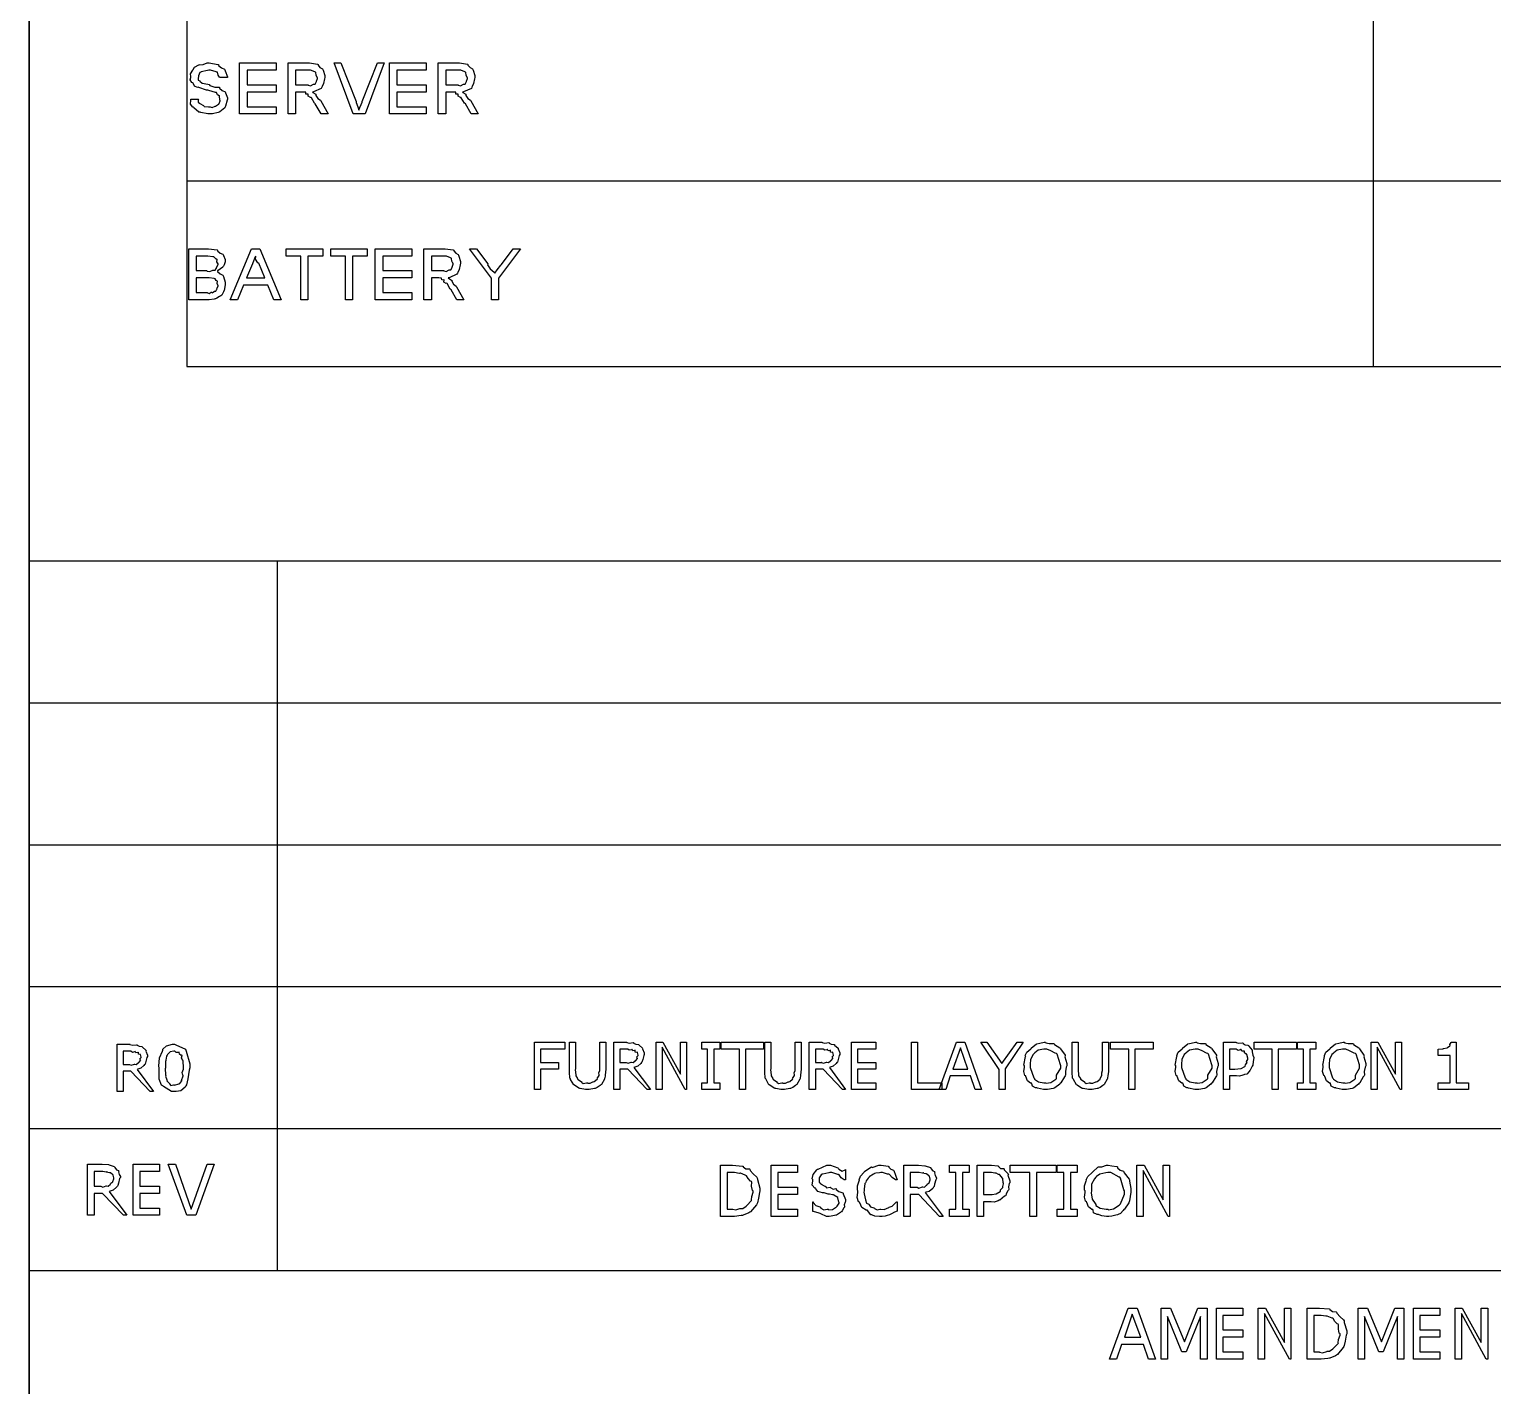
# Model space of a CAD drawing. Extents: x 0 to 23.4, y 0 to 16.5.
# Drawn here: x 19.016 to 21.034, y 7.354 to 9.223 of the extents above; entities that cross this region are included whole.
import ezdxf

# ---------------------------------------------------------------- set-up
doc = ezdxf.new("R2010")
doc.units = 0
doc.layers.get('0').update_dxf_attribs({"linetype": 'CONTINUOUS'})

msp = doc.modelspace()

# ---------------------------------------------------------------- linework, layer by layer
at = {"color": 0}
for points in [[(19.0161, 0.45627), (19.0161, 16.0978)], [(19.0161, 16.0978), (19.0161, 0.45627)], [(19.0161, 16.0978), (19.0161, 0.45627)], [(19.2335, 14.09), (19.2335, 8.75831)], [(20.8692, 14.09), (20.8692, 8.75831)], [(19.2335, 9.01443), (22.1315, 9.01443)], [(19.2335, 8.75831), (22.1315, 8.75831)], [(19.0161, 8.49046), (22.9271, 8.49046)], [(19.3582, 7.51269), (19.3582, 8.49046)], [(19.0161, 8.29492), (22.9271, 8.29492)], [(19.0161, 8.09933), (22.9271, 8.09933)], [(19.0161, 7.90381), (22.9271, 7.90381)], [(19.0161, 7.70828), (22.9271, 7.70828)], [(19.0161, 7.51269), (22.9271, 7.51269)]]:
    msp.add_lwpolyline(points, dxfattribs=at)
for points in [[(19.2389, 9.12663), (19.2492, 9.12663), (19.2488, 9.12582), (19.249, 9.12267), (19.251, 9.12136), (19.2512, 9.12099), (19.2512, 9.12099), (19.2561, 9.11794), (19.2567, 9.11774), (19.2574, 9.1166), (19.2633, 9.11643), (19.2654, 9.11643), (19.2654, 9.11621), (19.2682, 9.1154), (19.2722, 9.11719), (19.2728, 9.11729), (19.2728, 9.11729), (19.2772, 9.11985), (19.2775, 9.12011), (19.2775, 9.12011), (19.2779, 9.12067), (19.2793, 9.12435), (19.2793, 9.12554), (19.2787, 9.12565), (19.2785, 9.1314), (19.2785, 9.13183), (19.2781, 9.13162), (19.2758, 9.13292), (19.2743, 9.13596), (19.2736, 9.13618), (19.2729, 9.13618), (19.2636, 9.13867), (19.2622, 9.139), (19.2603, 9.139), (19.25, 9.14279), (19.2493, 9.14312), (19.2482, 9.1429), (19.244, 9.14492), (19.2419, 9.14882), (19.2415, 9.14942), (19.2404, 9.14985), (19.2379, 9.15332), (19.2389, 9.15674), (19.2389, 9.15788), (19.2387, 9.15788), (19.2383, 9.16174), (19.2414, 9.16689), (19.2419, 9.16764), (19.2419, 9.16764), (19.244, 9.1709), (19.2497, 9.17404), (19.2507, 9.17437), (19.2508, 9.17399), (19.2557, 9.17464), (19.2615, 9.17676), (19.2635, 9.17676), (19.2642, 9.17671), (19.276, 9.17481), (19.2769, 9.17437), (19.2772, 9.17307), (19.2813, 9.16982), (19.2853, 9.16803), (19.2858, 9.16721), (19.2862, 9.16601), (19.2892, 9.15776), (19.2893, 9.15679), (19.2793, 9.15679), (19.2785, 9.1569), (19.2767, 9.16004), (19.2754, 9.16379), (19.2747, 9.16417), (19.2737, 9.16444), (19.2661, 9.16678), (19.2636, 9.16678), (19.2618, 9.16639), (19.2532, 9.16444), (19.2526, 9.16396), (19.2512, 9.16342), (19.2492, 9.15881), (19.2492, 9.15722), (19.2488, 9.15636), (19.2489, 9.15306), (19.2511, 9.15201), (19.2515, 9.15158), (19.2514, 9.15142), (19.2547, 9.14893), (19.2624, 9.14746), (19.2642, 9.14703), (19.2651, 9.14561), (19.2718, 9.14339), (19.2775, 9.14344), (19.2782, 9.14312), (19.2785, 9.14193), (19.2821, 9.13883), (19.286, 9.13687), (19.2865, 9.13618), (19.2867, 9.13536), (19.2893, 9.12885), (19.2893, 9.12663), (19.2889, 9.12522), (19.2867, 9.11724), (19.2862, 9.11643), (19.2856, 9.11486), (19.2789, 9.10954), (19.2781, 9.10906), (19.2765, 9.1084), (19.2685, 9.10644), (19.2658, 9.10644), (19.2622, 9.10644), (19.2525, 9.10846), (19.2515, 9.10883), (19.2497, 9.10906), (19.2429, 9.11501), (19.2424, 9.11578), (19.2414, 9.11578), (19.2382, 9.11974), (19.2389, 9.12565), (19.2389, 9.12663)], [(19.3061, 9.10644), (19.3061, 9.17676), (19.3564, 9.17676), (19.3564, 9.16678), (19.3163, 9.16678), (19.3163, 9.1466), (19.3564, 9.1466), (19.3564, 9.13661), (19.3163, 9.13661), (19.3163, 9.11643), (19.3564, 9.11643), (19.3564, 9.10644), (19.3061, 9.10644)], [(19.3732, 9.10644), (19.3732, 9.17676), (19.4021, 9.17676), (19.4024, 9.17671), (19.4135, 9.17513), (19.4142, 9.17481), (19.4142, 9.17378), (19.4168, 9.17051), (19.4204, 9.16872), (19.4208, 9.16786), (19.4211, 9.16656), (19.4235, 9.15924), (19.4235, 9.15679), (19.4231, 9.15474), (19.4218, 9.14833), (19.42, 9.14426), (19.4194, 9.14333), (19.4186, 9.14171), (19.4081, 9.13683), (19.4065, 9.13661), (19.4069, 9.13613), (19.411, 9.13362), (19.4114, 9.13336), (19.4114, 9.132), (19.4139, 9.12776), (19.4175, 9.12537), (19.4181, 9.12446), (19.4283, 9.10644), (19.4185, 9.10644), (19.4104, 9.12033), (19.4094, 9.12131), (19.405, 9.12875), (19.4046, 9.12924), (19.4037, 9.12913), (19.4008, 9.13097), (19.4008, 9.13379), (19.4006, 9.134), (19.4, 9.13362), (19.3975, 9.13379), (19.3974, 9.13629), (19.3971, 9.13639), (19.3963, 9.13629), (19.3933, 9.13661), (19.3925, 9.13661), (19.3833, 9.13661), (19.3833, 9.10644), (19.3732, 9.10644)], [(19.3833, 9.1466), (19.4006, 9.1466), (19.4006, 9.14621), (19.4039, 9.14535), (19.4079, 9.14751), (19.4083, 9.14768), (19.4083, 9.14763), (19.4101, 9.14757), (19.4119, 9.15099), (19.4122, 9.15136), (19.4119, 9.15147), (19.4135, 9.15549), (19.4135, 9.15679), (19.4131, 9.15685), (19.4117, 9.15978), (19.4111, 9.16351), (19.4107, 9.16396), (19.4097, 9.16428), (19.404, 9.16678), (19.4022, 9.16678), (19.3833, 9.16678), (19.3833, 9.1466)], [(19.4629, 9.10644), (19.4365, 9.17676), (19.4458, 9.17676), (19.4668, 9.12358), (19.4669, 9.12224), (19.4707, 9.11242), (19.471, 9.11143), (19.4707, 9.11203), (19.4749, 9.12261), (19.4753, 9.12358), (19.4961, 9.17676), (19.5054, 9.17676), (19.4792, 9.10644), (19.4629, 9.10644)], [(19.5129, 9.10644), (19.5129, 9.17676), (19.5632, 9.17676), (19.5632, 9.16678), (19.5231, 9.16678), (19.5231, 9.1466), (19.5632, 9.1466), (19.5632, 9.13661), (19.5231, 9.13661), (19.5231, 9.11643), (19.5632, 9.11643), (19.5632, 9.10644), (19.5129, 9.10644)], [(19.58, 9.10644), (19.58, 9.17676), (19.6089, 9.17676), (19.6093, 9.17671), (19.6203, 9.17513), (19.621, 9.17481), (19.621, 9.17378), (19.6238, 9.17051), (19.6274, 9.16872), (19.6278, 9.16786), (19.6279, 9.16656), (19.6304, 9.15924), (19.6304, 9.15679), (19.63, 9.15474), (19.6288, 9.14833), (19.6269, 9.14426), (19.6262, 9.14333), (19.6256, 9.14171), (19.6149, 9.13683), (19.6135, 9.13661), (19.6137, 9.13613), (19.6179, 9.13362), (19.6182, 9.13336), (19.6182, 9.132), (19.6208, 9.12776), (19.6244, 9.12537), (19.625, 9.12446), (19.6351, 9.10644), (19.6254, 9.10644), (19.6174, 9.12033), (19.6163, 9.12131), (19.6118, 9.12875), (19.6115, 9.12924), (19.6106, 9.12913), (19.6076, 9.13097), (19.6076, 9.13379), (19.6074, 9.134), (19.6069, 9.13362), (19.6044, 9.13379), (19.6042, 9.13629), (19.6039, 9.13639), (19.6032, 9.13629), (19.6003, 9.13661), (19.5993, 9.13661), (19.5903, 9.13661), (19.5903, 9.10644), (19.58, 9.10644)], [(19.5903, 9.1466), (19.6074, 9.1466), (19.6074, 9.14621), (19.6108, 9.14535), (19.6147, 9.14751), (19.6151, 9.14768), (19.6151, 9.14763), (19.6169, 9.14757), (19.6189, 9.15099), (19.619, 9.15136), (19.6189, 9.15147), (19.6204, 9.15549), (19.6204, 9.15679), (19.6199, 9.15685), (19.6186, 9.15978), (19.6181, 9.16351), (19.6175, 9.16396), (19.6167, 9.16428), (19.611, 9.16678), (19.6092, 9.16678), (19.5903, 9.16678), (19.5903, 9.1466)], [(19.2361, 8.85032), (19.2361, 8.92062), (19.2628, 8.92062), (19.2633, 8.92057), (19.275, 8.919), (19.2758, 8.91868), (19.2758, 8.91758), (19.2792, 8.91461), (19.2831, 8.91331), (19.2836, 8.9126), (19.2839, 8.9114), (19.2864, 8.90597), (19.2864, 8.90414), (19.2861, 8.90278), (19.285, 8.8986), (19.284, 8.89686), (19.2836, 8.89632), (19.2831, 8.89535), (19.2767, 8.89085), (19.2758, 8.89046), (19.2758, 8.88932), (19.2793, 8.88624), (19.2832, 8.88439), (19.2836, 8.88351), (19.2839, 8.88226), (19.2864, 8.87478), (19.2864, 8.87224), (19.286, 8.87071), (19.2847, 8.86322), (19.2844, 8.86247), (19.284, 8.86106), (19.2818, 8.85688), (19.28, 8.85574), (19.2794, 8.85531), (19.2783, 8.85465), (19.2747, 8.8526), (19.2729, 8.85183), (19.2724, 8.85161), (19.2711, 8.85129), (19.264, 8.85032), (19.2617, 8.85032), (19.2361, 8.85032)], [(19.2932, 8.85032), (19.3225, 8.92062), (19.3342, 8.92062), (19.3635, 8.85032), (19.3535, 8.85032), (19.345, 8.8705), (19.3117, 8.8705), (19.3032, 8.85032), (19.2932, 8.85032)], [(19.3904, 8.85032), (19.3904, 8.91064), (19.3703, 8.91064), (19.3703, 8.92062), (19.4207, 8.92062), (19.4207, 8.91064), (19.4004, 8.91064), (19.4004, 8.85032), (19.3904, 8.85032)], [(19.4519, 8.85032), (19.4519, 8.91064), (19.4318, 8.91064), (19.4318, 8.92062), (19.4821, 8.92062), (19.4821, 8.91064), (19.4619, 8.91064), (19.4619, 8.85032), (19.4519, 8.85032)], [(19.4932, 8.85032), (19.4932, 8.92062), (19.5436, 8.92062), (19.5436, 8.91064), (19.5035, 8.91064), (19.5035, 8.89046), (19.5436, 8.89046), (19.5436, 8.88049), (19.5035, 8.88049), (19.5035, 8.86029), (19.5436, 8.86029), (19.5436, 8.85032), (19.4932, 8.85032)], [(19.5603, 8.85032), (19.5603, 8.92062), (19.5892, 8.92062), (19.5896, 8.92057), (19.6007, 8.919), (19.6014, 8.91868), (19.6013, 8.91764), (19.604, 8.91439), (19.6076, 8.9126), (19.6081, 8.91174), (19.6083, 8.91043), (19.6107, 8.9031), (19.6107, 8.90067), (19.6103, 8.8986), (19.609, 8.89219), (19.6072, 8.88813), (19.6065, 8.88721), (19.6058, 8.88558), (19.5951, 8.88069), (19.5938, 8.88049), (19.594, 8.87999), (19.5982, 8.8775), (19.5985, 8.87722), (19.5985, 8.87587), (19.6011, 8.87164), (19.6047, 8.86925), (19.6053, 8.86833), (19.6154, 8.85032), (19.6057, 8.85032), (19.5976, 8.86421), (19.5965, 8.86518), (19.5922, 8.87261), (19.5918, 8.8731), (19.5908, 8.87299), (19.5879, 8.87483), (19.5881, 8.87765), (19.5876, 8.87787), (19.5872, 8.8775), (19.5847, 8.87765), (19.5844, 8.88015), (19.5842, 8.88026), (19.5835, 8.88015), (19.5806, 8.88049), (19.5796, 8.88049), (19.5706, 8.88049), (19.5706, 8.85032), (19.5603, 8.85032)], [(19.6532, 8.85032), (19.6532, 8.88026), (19.6231, 8.92062), (19.6329, 8.92062), (19.6483, 8.90001), (19.6481, 8.89839), (19.6515, 8.89285), (19.6571, 8.88818), (19.6579, 8.88699), (19.6581, 8.88715), (19.6612, 8.8915), (19.6661, 8.89785), (19.6671, 8.89893), (19.6833, 8.92062), (19.6933, 8.92062), (19.6632, 8.88026), (19.6632, 8.85032), (19.6532, 8.85032)], [(19.2462, 8.89046), (19.261, 8.89046), (19.2613, 8.88986), (19.2651, 8.88917), (19.269, 8.89122), (19.2694, 8.89133), (19.2696, 8.891), (19.2722, 8.89094), (19.2743, 8.89421), (19.2747, 8.89458), (19.2743, 8.89481), (19.2764, 8.89903), (19.2764, 8.90044), (19.2761, 8.90039), (19.2749, 8.90246), (19.275, 8.90571), (19.2747, 8.90608), (19.2737, 8.90653), (19.2704, 8.90944), (19.2699, 8.90956), (19.2693, 8.90944), (19.2621, 8.91064), (19.2597, 8.91064), (19.2462, 8.91064), (19.2462, 8.89046)], [(19.3157, 8.88049), (19.341, 8.88049), (19.3326, 8.90067), (19.3311, 8.90136), (19.3282, 8.90653), (19.3283, 8.91049), (19.3283, 8.91064), (19.3275, 8.90961), (19.3244, 8.90115), (19.324, 8.90001), (19.3157, 8.88049)], [(19.5706, 8.89046), (19.5876, 8.89046), (19.5876, 8.89008), (19.5911, 8.88921), (19.595, 8.89139), (19.5956, 8.89154), (19.5956, 8.8915), (19.5972, 8.89144), (19.5992, 8.89486), (19.5994, 8.89524), (19.5992, 8.89535), (19.6007, 8.89936), (19.6007, 8.90067), (19.6001, 8.90072), (19.5989, 8.90365), (19.5983, 8.90739), (19.5979, 8.90782), (19.5969, 8.90815), (19.5912, 8.91064), (19.5894, 8.91064), (19.5706, 8.91064), (19.5706, 8.89046)], [(19.2462, 8.86029), (19.2617, 8.86029), (19.2617, 8.86003), (19.264, 8.85915), (19.2669, 8.86068), (19.2674, 8.86074), (19.2674, 8.86074), (19.2681, 8.86003), (19.2715, 8.86208), (19.2718, 8.86225), (19.2718, 8.86225), (19.2731, 8.86214), (19.2749, 8.86518), (19.2751, 8.8655), (19.2749, 8.86572), (19.2764, 8.86931), (19.2764, 8.8705), (19.2761, 8.8705), (19.2751, 8.87278), (19.2758, 8.87576), (19.2758, 8.87614), (19.2756, 8.87592), (19.2736, 8.87668), (19.2724, 8.87929), (19.2718, 8.87939), (19.271, 8.8795), (19.2642, 8.88049), (19.2619, 8.88049), (19.2462, 8.88049), (19.2462, 8.86029)], [(19.1872, 7.75917), (19.1828, 7.75917), (19.1563, 7.78717), (19.1454, 7.78717), (19.1454, 7.75917), (19.1372, 7.75917), (19.1372, 7.82428), (19.155, 7.82428), (19.1549, 7.824), (19.1588, 7.82292), (19.164, 7.82374), (19.1647, 7.82363), (19.1647, 7.82319), (19.1674, 7.82156), (19.1711, 7.82135), (19.1717, 7.82101), (19.1721, 7.82021), (19.1768, 7.81619), (19.1771, 7.8156), (19.1768, 7.815), (19.179, 7.80946), (19.179, 7.80757), (19.1783, 7.80593), (19.1769, 7.80057), (19.1758, 7.79704), (19.1751, 7.79628), (19.1742, 7.79486), (19.17, 7.79129), (19.1658, 7.78999), (19.1647, 7.78956), (19.1872, 7.75917)], [(19.1706, 7.80669), (19.1706, 7.80669), (19.1696, 7.81017), (19.1694, 7.81039), (19.1689, 7.81017), (19.1665, 7.81076), (19.1665, 7.8131), (19.1662, 7.81321), (19.1657, 7.81278), (19.1631, 7.81256), (19.1622, 7.81451), (19.1619, 7.81451), (19.1614, 7.81392), (19.1583, 7.81315), (19.1563, 7.81494), (19.1556, 7.81494), (19.1454, 7.81494), (19.1454, 7.7965), (19.1543, 7.7965), (19.1543, 7.7965), (19.1567, 7.79542), (19.161, 7.79688), (19.1615, 7.79693), (19.1615, 7.79682), (19.1636, 7.79656), (19.1662, 7.79889), (19.1667, 7.7991), (19.1667, 7.7991), (19.1672, 7.79899), (19.1696, 7.80186), (19.1697, 7.80214), (19.1693, 7.80225), (19.1686, 7.8041), (19.1706, 7.80604), (19.1706, 7.80669)], [(19.2374, 7.79172), (19.2367, 7.78851), (19.2349, 7.77647), (19.2331, 7.76828), (19.2321, 7.76699), (19.231, 7.76503), (19.2251, 7.76014), (19.2185, 7.75917), (19.2162, 7.75917), (19.2124, 7.75917), (19.2013, 7.7659), (19.2004, 7.76719), (19.1985, 7.76785), (19.195, 7.77636), (19.1954, 7.78792), (19.1954, 7.79172), (19.1947, 7.79411), (19.1957, 7.80561), (19.1996, 7.81494), (19.2004, 7.81625), (19.2001, 7.81743), (19.2053, 7.8221), (19.2136, 7.82428), (19.2162, 7.82428), (19.2181, 7.82351), (19.2313, 7.8176), (19.2321, 7.81625), (19.2326, 7.81478), (19.2374, 7.79753), (19.2374, 7.79172)], [(19.2265, 7.77436), (19.2261, 7.77458), (19.2282, 7.78088), (19.2282, 7.78153), (19.2279, 7.78153), (19.2269, 7.78521), (19.2289, 7.7901), (19.2289, 7.79172), (19.2289, 7.79232), (19.2283, 7.80122), (19.2282, 7.80192), (19.2274, 7.80236), (19.226, 7.80578), (19.2267, 7.80865), (19.2265, 7.80908), (19.2257, 7.80897), (19.2232, 7.81065), (19.2229, 7.81321), (19.2226, 7.81342), (19.2219, 7.81293), (19.2188, 7.81299), (19.2169, 7.81494), (19.2162, 7.81494), (19.2156, 7.81494), (19.2104, 7.81369), (19.21, 7.81342), (19.2092, 7.81256), (19.2067, 7.81011), (19.2062, 7.80935), (19.2061, 7.80908), (19.2054, 7.80794), (19.2043, 7.80246), (19.2042, 7.80171), (19.2038, 7.80089), (19.2038, 7.79406), (19.2038, 7.79172), (19.2035, 7.79036), (19.204, 7.78244), (19.2042, 7.78174), (19.204, 7.78039), (19.2058, 7.77513), (19.2061, 7.77458), (19.2058, 7.77399), (19.2093, 7.77035), (19.2099, 7.77001), (19.2096, 7.76958), (19.2115, 7.76753), (19.2151, 7.7685), (19.2162, 7.7685), (19.2165, 7.76801), (19.2222, 7.76958), (19.2226, 7.76981), (19.2226, 7.76981), (19.2239, 7.7704), (19.2263, 7.77387), (19.2265, 7.77436)], [(19.7544, 7.81776), (19.7208, 7.81776), (19.7208, 7.79932), (19.746, 7.79932), (19.746, 7.78999), (19.7208, 7.78999), (19.7208, 7.76199), (19.7125, 7.76199), (19.7125, 7.8271), (19.7544, 7.8271), (19.7544, 7.81776)], [(19.811, 7.7889), (19.8107, 7.78694), (19.8101, 7.78093), (19.8096, 7.77783), (19.8094, 7.77696), (19.809, 7.77604), (19.8049, 7.76888), (19.8042, 7.76828), (19.8031, 7.76742), (19.7993, 7.76471), (19.7971, 7.76378), (19.7964, 7.76351), (19.7954, 7.76313), (19.7882, 7.76199), (19.7857, 7.76199), (19.7831, 7.76199), (19.7758, 7.76329), (19.7751, 7.76351), (19.7736, 7.76367), (19.7679, 7.76779), (19.7674, 7.76828), (19.7667, 7.76833), (19.7625, 7.77593), (19.7624, 7.77675), (19.7613, 7.7775), (19.7608, 7.78608), (19.7608, 7.7889), (19.7608, 7.8271), (19.769, 7.8271), (19.769, 7.78999), (19.7687, 7.78911), (19.7696, 7.78228), (19.7697, 7.78174), (19.7696, 7.78082), (19.7719, 7.77713), (19.7724, 7.77675), (19.7721, 7.77632), (19.7771, 7.77289), (19.7778, 7.77263), (19.7776, 7.77229), (19.78, 7.77035), (19.7843, 7.77132), (19.7857, 7.77132), (19.786, 7.77083), (19.7894, 7.77051), (19.7932, 7.7724), (19.7938, 7.77263), (19.7938, 7.77263), (19.7951, 7.773), (19.799, 7.77632), (19.7994, 7.77675), (19.7993, 7.77707), (19.8017, 7.78147), (19.8018, 7.78196), (19.8017, 7.78196), (19.8014, 7.78472), (19.8026, 7.78836), (19.8026, 7.78956), (19.8026, 7.8271), (19.811, 7.8271), (19.811, 7.7889)], [(19.8724, 7.76199), (19.8678, 7.76199), (19.8412, 7.78999), (19.8304, 7.78999), (19.8304, 7.76199), (19.8222, 7.76199), (19.8222, 7.8271), (19.84, 7.8271), (19.84, 7.82682), (19.8438, 7.82574), (19.8489, 7.82656), (19.8496, 7.82644), (19.8494, 7.82596), (19.8522, 7.82437), (19.8561, 7.82417), (19.8567, 7.82383), (19.8571, 7.82303), (19.8618, 7.81901), (19.8621, 7.81842), (19.8618, 7.81782), (19.864, 7.81228), (19.864, 7.81039), (19.8633, 7.80875), (19.8619, 7.80339), (19.8608, 7.79986), (19.8601, 7.7991), (19.8592, 7.79769), (19.8551, 7.79411), (19.8508, 7.79281), (19.8497, 7.79238), (19.8724, 7.76199)], [(19.8557, 7.80951), (19.8557, 7.80951), (19.8547, 7.81299), (19.8546, 7.81321), (19.8539, 7.81299), (19.8517, 7.81358), (19.8515, 7.81592), (19.8513, 7.81603), (19.8507, 7.8156), (19.8481, 7.81537), (19.8472, 7.81733), (19.8469, 7.81733), (19.8464, 7.81674), (19.8433, 7.81597), (19.8412, 7.81776), (19.8407, 7.81776), (19.8304, 7.81776), (19.8304, 7.79932), (19.8393, 7.79932), (19.8393, 7.79932), (19.8417, 7.79824), (19.846, 7.79969), (19.8465, 7.79975), (19.8465, 7.79964), (19.8487, 7.79937), (19.8514, 7.80171), (19.8517, 7.80192), (19.8517, 7.80192), (19.8522, 7.80181), (19.8546, 7.80469), (19.8547, 7.80496), (19.8544, 7.80507), (19.8537, 7.80692), (19.8557, 7.80886), (19.8557, 7.80951)], [(19.9224, 7.76199), (19.9204, 7.76199), (19.8888, 7.82036), (19.8888, 7.76199), (19.8804, 7.76199), (19.8804, 7.8271), (19.8896, 7.8271), (19.9139, 7.78326), (19.9139, 7.8271), (19.9224, 7.8271), (19.9224, 7.76199)], [(19.9682, 7.76199), (19.9432, 7.76199), (19.9432, 7.77132), (19.9514, 7.77132), (19.9514, 7.81776), (19.9432, 7.81776), (19.9432, 7.8271), (19.9682, 7.8271), (19.9682, 7.81776), (19.9599, 7.81776), (19.9599, 7.77132), (19.9682, 7.77132), (19.9682, 7.76199)], [(20.0286, 7.81776), (20.0035, 7.81776), (20.0035, 7.76199), (19.9953, 7.76199), (19.9953, 7.81776), (19.97, 7.81776), (19.97, 7.8271), (20.0286, 7.8271), (20.0286, 7.81776)], [(20.0803, 7.7889), (20.08, 7.78694), (20.0794, 7.78093), (20.079, 7.77783), (20.0788, 7.77696), (20.0783, 7.77604), (20.0742, 7.76888), (20.0736, 7.76828), (20.0724, 7.76742), (20.0687, 7.76471), (20.0665, 7.76378), (20.0657, 7.76351), (20.0647, 7.76313), (20.0575, 7.76199), (20.0551, 7.76199), (20.0525, 7.76199), (20.0453, 7.76329), (20.0444, 7.76351), (20.0429, 7.76367), (20.0372, 7.76779), (20.0367, 7.76828), (20.036, 7.76833), (20.0319, 7.77593), (20.0317, 7.77675), (20.0306, 7.7775), (20.0301, 7.78608), (20.0301, 7.7889), (20.0301, 7.8271), (20.0385, 7.8271), (20.0385, 7.78999), (20.0382, 7.78911), (20.0389, 7.78228), (20.039, 7.78174), (20.0389, 7.78082), (20.0414, 7.77713), (20.0417, 7.77675), (20.0415, 7.77632), (20.0465, 7.77289), (20.0471, 7.77263), (20.0469, 7.77229), (20.0493, 7.77035), (20.0536, 7.77132), (20.0551, 7.77132), (20.0553, 7.77083), (20.0587, 7.77051), (20.0626, 7.7724), (20.0632, 7.77263), (20.0632, 7.77263), (20.0646, 7.773), (20.0685, 7.77632), (20.0687, 7.77675), (20.0686, 7.77707), (20.0711, 7.78147), (20.0713, 7.78196), (20.071, 7.78196), (20.0708, 7.78472), (20.0721, 7.78836), (20.0721, 7.78956), (20.0721, 7.8271), (20.0803, 7.8271), (20.0803, 7.7889)], [(20.1417, 7.76199), (20.1372, 7.76199), (20.1107, 7.78999), (20.0999, 7.78999), (20.0999, 7.76199), (20.0915, 7.76199), (20.0915, 7.8271), (20.1094, 7.8271), (20.1093, 7.82682), (20.1131, 7.82574), (20.1183, 7.82656), (20.1189, 7.82644), (20.1189, 7.82596), (20.1217, 7.82437), (20.1256, 7.82417), (20.1261, 7.82383), (20.1265, 7.82303), (20.1312, 7.81901), (20.1315, 7.81842), (20.1312, 7.81782), (20.1335, 7.81228), (20.1335, 7.81039), (20.1326, 7.80875), (20.1314, 7.80339), (20.1303, 7.79986), (20.1296, 7.7991), (20.1286, 7.79769), (20.1244, 7.79411), (20.1203, 7.79281), (20.1192, 7.79238), (20.1417, 7.76199)], [(20.125, 7.80951), (20.125, 7.80951), (20.124, 7.81299), (20.1239, 7.81321), (20.1233, 7.81299), (20.121, 7.81358), (20.121, 7.81592), (20.1207, 7.81603), (20.12, 7.8156), (20.1175, 7.81537), (20.1167, 7.81733), (20.1164, 7.81733), (20.1158, 7.81674), (20.1128, 7.81597), (20.1107, 7.81776), (20.11, 7.81776), (20.0999, 7.81776), (20.0999, 7.79932), (20.1087, 7.79932), (20.1086, 7.79932), (20.1111, 7.79824), (20.1153, 7.79969), (20.1158, 7.79975), (20.1158, 7.79964), (20.1181, 7.79937), (20.1207, 7.80171), (20.1211, 7.80192), (20.1211, 7.80192), (20.1217, 7.80181), (20.124, 7.80469), (20.1242, 7.80496), (20.1238, 7.80507), (20.1231, 7.80692), (20.125, 7.80886), (20.125, 7.80951)], [(20.1833, 7.76199), (20.1499, 7.76199), (20.1499, 7.8271), (20.1833, 7.8271), (20.1833, 7.81776), (20.1581, 7.81776), (20.1581, 7.79932), (20.1833, 7.79932), (20.1833, 7.78999), (20.1581, 7.78999), (20.1581, 7.77132), (20.1833, 7.77132), (20.1833, 7.76199)], [(20.2743, 7.76199), (20.2324, 7.76199), (20.2324, 7.8271), (20.2406, 7.8271), (20.2406, 7.77132), (20.2743, 7.77132), (20.2743, 7.76199)], [(20.3292, 7.76199), (20.3203, 7.76199), (20.3137, 7.78065), (20.286, 7.78065), (20.2797, 7.76199), (20.2706, 7.76199), (20.2943, 7.8271), (20.3058, 7.8271), (20.3292, 7.76199)], [(20.3103, 7.78999), (20.2999, 7.8195), (20.2894, 7.78999), (20.3103, 7.78999)], [(20.3865, 7.8271), (20.3614, 7.79042), (20.3614, 7.76199), (20.3532, 7.76199), (20.3532, 7.78956), (20.3279, 7.8271), (20.3362, 7.8271), (20.3572, 7.79801), (20.3781, 7.8271), (20.3865, 7.8271)], [(20.4375, 7.81885), (20.4381, 7.81803), (20.4442, 7.80946), (20.4444, 7.80843), (20.444, 7.80701), (20.4467, 7.79769), (20.4467, 7.79454), (20.4457, 7.79292), (20.4446, 7.78668), (20.4447, 7.78174), (20.4444, 7.78065), (20.4433, 7.77924), (20.4383, 7.77132), (20.4375, 7.77067), (20.4368, 7.76921), (20.4301, 7.76432), (20.4293, 7.76394), (20.4276, 7.76346), (20.4199, 7.76199), (20.4174, 7.76199), (20.4143, 7.76199), (20.406, 7.76383), (20.4051, 7.76417), (20.4036, 7.76432), (20.3992, 7.7666), (20.3983, 7.76997), (20.3981, 7.77067), (20.3967, 7.77061), (20.3924, 7.77403), (20.3903, 7.77968), (20.39, 7.78065), (20.3889, 7.78125), (20.3872, 7.78657), (20.3881, 7.79258), (20.3881, 7.79454), (20.3874, 7.79542), (20.3896, 7.80724), (20.39, 7.80821), (20.3894, 7.80875), (20.3917, 7.81337), (20.3969, 7.81808), (20.3981, 7.81885), (20.3978, 7.81939), (20.4042, 7.8246), (20.4051, 7.82493), (20.4051, 7.82493), (20.4094, 7.82563), (20.4154, 7.8271), (20.4174, 7.8271), (20.4176, 7.82633), (20.4224, 7.82536), (20.4286, 7.82531), (20.4294, 7.82493), (20.4297, 7.82394), (20.4371, 7.8195), (20.4375, 7.81885)], [(20.4382, 7.79454), (20.4379, 7.79606), (20.4335, 7.81071), (20.4325, 7.81168), (20.4306, 7.81207), (20.4244, 7.81526), (20.419, 7.81776), (20.4174, 7.81776), (20.4149, 7.81776), (20.4071, 7.81619), (20.4026, 7.81272), (20.4017, 7.81168), (20.4, 7.81006), (20.3965, 7.80344), (20.3963, 7.79676), (20.3963, 7.79454), (20.396, 7.79226), (20.401, 7.77821), (20.4019, 7.77718), (20.4022, 7.7761), (20.4076, 7.77263), (20.4149, 7.77132), (20.4174, 7.77132), (20.4181, 7.77056), (20.4246, 7.77165), (20.4315, 7.77621), (20.4325, 7.77718), (20.4325, 7.78153), (20.4382, 7.79129), (20.4382, 7.79454)], [(20.5042, 7.7889), (20.5039, 7.78694), (20.5033, 7.78093), (20.5029, 7.77783), (20.5026, 7.77696), (20.5022, 7.77604), (20.4981, 7.76888), (20.4975, 7.76828), (20.4962, 7.76742), (20.4925, 7.76471), (20.4903, 7.76378), (20.4896, 7.76351), (20.4886, 7.76313), (20.4814, 7.76199), (20.479, 7.76199), (20.4764, 7.76199), (20.4692, 7.76329), (20.4683, 7.76351), (20.4668, 7.76367), (20.4611, 7.76779), (20.4606, 7.76828), (20.4599, 7.76833), (20.4558, 7.77593), (20.4556, 7.77675), (20.4544, 7.7775), (20.454, 7.78608), (20.454, 7.7889), (20.454, 7.8271), (20.4624, 7.8271), (20.4624, 7.78999), (20.4621, 7.78911), (20.4628, 7.78228), (20.4629, 7.78174), (20.4628, 7.78082), (20.4653, 7.77713), (20.4656, 7.77675), (20.4654, 7.77632), (20.4704, 7.77289), (20.471, 7.77263), (20.4708, 7.77229), (20.4732, 7.77035), (20.4775, 7.77132), (20.479, 7.77132), (20.4792, 7.77083), (20.4826, 7.77051), (20.4865, 7.7724), (20.4871, 7.77263), (20.4871, 7.77263), (20.4885, 7.773), (20.4924, 7.77632), (20.4926, 7.77675), (20.4925, 7.77707), (20.495, 7.78147), (20.495, 7.78196), (20.4949, 7.78196), (20.4947, 7.78472), (20.496, 7.78836), (20.496, 7.78956), (20.496, 7.8271), (20.5042, 7.8271), (20.5042, 7.7889)], [(20.5656, 7.81776), (20.5404, 7.81776), (20.5404, 7.76199), (20.5322, 7.76199), (20.5322, 7.81776), (20.5069, 7.81776), (20.5069, 7.8271), (20.5656, 7.8271), (20.5656, 7.81776)], [(20.6461, 7.81885), (20.6467, 7.81803), (20.6528, 7.80946), (20.6531, 7.80843), (20.6526, 7.80701), (20.6553, 7.79769), (20.6553, 7.79454), (20.6543, 7.79292), (20.6532, 7.78668), (20.6533, 7.78174), (20.6531, 7.78065), (20.6519, 7.77924), (20.6469, 7.77132), (20.6461, 7.77067), (20.6454, 7.76921), (20.6388, 7.76432), (20.6379, 7.76394), (20.6363, 7.76346), (20.6285, 7.76199), (20.626, 7.76199), (20.6229, 7.76199), (20.6146, 7.76383), (20.6137, 7.76417), (20.6122, 7.76432), (20.6078, 7.7666), (20.6069, 7.76997), (20.6067, 7.77067), (20.6053, 7.77061), (20.601, 7.77403), (20.5989, 7.77968), (20.5986, 7.78065), (20.5975, 7.78125), (20.5958, 7.78657), (20.5967, 7.79258), (20.5967, 7.79454), (20.596, 7.79542), (20.5982, 7.80724), (20.5986, 7.80821), (20.5981, 7.80875), (20.6001, 7.81337), (20.6056, 7.81808), (20.6067, 7.81885), (20.6064, 7.81939), (20.6128, 7.8246), (20.6137, 7.82493), (20.6137, 7.82493), (20.6181, 7.82563), (20.624, 7.8271), (20.626, 7.8271), (20.6262, 7.82633), (20.631, 7.82536), (20.6372, 7.82531), (20.6381, 7.82493), (20.6383, 7.82394), (20.6457, 7.8195), (20.6461, 7.81885)], [(20.6468, 7.79454), (20.6465, 7.79606), (20.6421, 7.81071), (20.6411, 7.81168), (20.6392, 7.81207), (20.6331, 7.81526), (20.6276, 7.81776), (20.626, 7.81776), (20.6235, 7.81776), (20.6157, 7.81619), (20.6113, 7.81272), (20.6103, 7.81168), (20.6086, 7.81006), (20.6051, 7.80344), (20.6049, 7.79676), (20.6049, 7.79454), (20.6046, 7.79226), (20.6096, 7.77821), (20.6106, 7.77718), (20.6108, 7.7761), (20.6163, 7.77263), (20.6235, 7.77132), (20.626, 7.77132), (20.6267, 7.77056), (20.6332, 7.77165), (20.6401, 7.77621), (20.6411, 7.77718), (20.6411, 7.78153), (20.6468, 7.79129), (20.6468, 7.79454)], [(20.7046, 7.80474), (20.7038, 7.80382), (20.7032, 7.79617), (20.7031, 7.79542), (20.7021, 7.79428), (20.6993, 7.78879), (20.6989, 7.78825), (20.6982, 7.78689), (20.6947, 7.78331), (20.6917, 7.78271), (20.6908, 7.78239), (20.6894, 7.78162), (20.6846, 7.78028), (20.6807, 7.78065), (20.6793, 7.78065), (20.6708, 7.78065), (20.6708, 7.76199), (20.6626, 7.76199), (20.6626, 7.8271), (20.68, 7.8271), (20.68, 7.82682), (20.6837, 7.82563), (20.6889, 7.82622), (20.6896, 7.82601), (20.6896, 7.82536), (20.6925, 7.82357), (20.6964, 7.82297), (20.6969, 7.82254), (20.6974, 7.82167), (20.7021, 7.81614), (20.7024, 7.81537), (20.7022, 7.81392), (20.7032, 7.80919), (20.7046, 7.80588), (20.7046, 7.80474)], [(20.6961, 7.80453), (20.696, 7.80507), (20.695, 7.81039), (20.6947, 7.81082), (20.694, 7.81076), (20.6917, 7.81233), (20.6917, 7.81489), (20.6913, 7.81515), (20.6907, 7.81478), (20.6878, 7.81489), (20.6868, 7.817), (20.6863, 7.81711), (20.6858, 7.81651), (20.6828, 7.81592), (20.6803, 7.81776), (20.6796, 7.81776), (20.6708, 7.81776), (20.6708, 7.78999), (20.6783, 7.78999), (20.6783, 7.78999), (20.6864, 7.79075), (20.6869, 7.79085), (20.6871, 7.79096), (20.6919, 7.79378), (20.6924, 7.79411), (20.6924, 7.79411), (20.6928, 7.79596), (20.695, 7.7985), (20.6951, 7.79889), (20.6951, 7.79889), (20.6942, 7.80046), (20.6961, 7.80354), (20.6961, 7.80453)], [(20.7633, 7.81776), (20.7382, 7.81776), (20.7382, 7.76199), (20.7299, 7.76199), (20.7299, 7.81776), (20.7047, 7.81776), (20.7047, 7.8271), (20.7633, 7.8271), (20.7633, 7.81776)], [(20.7899, 7.76199), (20.7649, 7.76199), (20.7649, 7.77132), (20.7731, 7.77132), (20.7731, 7.81776), (20.7649, 7.81776), (20.7649, 7.8271), (20.7899, 7.8271), (20.7899, 7.81776), (20.7815, 7.81776), (20.7815, 7.77132), (20.7899, 7.77132), (20.7899, 7.76199)], [(20.8497, 7.81885), (20.8503, 7.81803), (20.8563, 7.80946), (20.8567, 7.80843), (20.8561, 7.80701), (20.8587, 7.79769), (20.8587, 7.79454), (20.8578, 7.79292), (20.8568, 7.78668), (20.8569, 7.78174), (20.8567, 7.78065), (20.8554, 7.77924), (20.8504, 7.77132), (20.8497, 7.77067), (20.849, 7.76921), (20.8422, 7.76432), (20.8414, 7.76394), (20.8399, 7.76346), (20.8321, 7.76199), (20.8294, 7.76199), (20.8264, 7.76199), (20.8182, 7.76383), (20.8174, 7.76417), (20.8157, 7.76432), (20.8113, 7.7666), (20.8104, 7.76997), (20.8101, 7.77067), (20.8087, 7.77061), (20.8046, 7.77403), (20.8025, 7.77968), (20.8021, 7.78065), (20.801, 7.78125), (20.7993, 7.78657), (20.8001, 7.79258), (20.8001, 7.79454), (20.7994, 7.79542), (20.8018, 7.80724), (20.8021, 7.80821), (20.8017, 7.80875), (20.8038, 7.81337), (20.8092, 7.81808), (20.8101, 7.81885), (20.81, 7.81939), (20.8164, 7.8246), (20.8174, 7.82493), (20.8174, 7.82493), (20.8217, 7.82563), (20.8275, 7.8271), (20.8294, 7.8271), (20.8297, 7.82633), (20.8346, 7.82536), (20.8407, 7.82531), (20.8417, 7.82493), (20.8418, 7.82394), (20.8492, 7.8195), (20.8497, 7.81885)], [(20.8503, 7.79454), (20.85, 7.79606), (20.8456, 7.81071), (20.8447, 7.81168), (20.8428, 7.81207), (20.8365, 7.81526), (20.8312, 7.81776), (20.8294, 7.81776), (20.8269, 7.81776), (20.8193, 7.81619), (20.8147, 7.81272), (20.8139, 7.81168), (20.8122, 7.81006), (20.8087, 7.80344), (20.8085, 7.79676), (20.8085, 7.79454), (20.8082, 7.79226), (20.8131, 7.77821), (20.814, 7.77718), (20.8143, 7.7761), (20.8197, 7.77263), (20.8271, 7.77132), (20.8294, 7.77132), (20.8303, 7.77056), (20.8368, 7.77165), (20.8438, 7.77621), (20.8447, 7.77718), (20.8447, 7.78153), (20.8503, 7.79129), (20.8503, 7.79454)], [(20.9081, 7.76199), (20.9061, 7.76199), (20.8744, 7.82036), (20.8744, 7.76199), (20.8663, 7.76199), (20.8663, 7.8271), (20.8753, 7.8271), (20.8996, 7.78326), (20.8996, 7.8271), (20.9081, 7.8271), (20.9081, 7.76199)], [(21.0003, 7.76199), (20.9585, 7.76199), (20.9585, 7.77132), (20.9751, 7.77132), (20.9751, 7.80865), (20.9585, 7.80865), (20.9585, 7.81776), (20.9585, 7.81776), (20.9647, 7.81814), (20.9654, 7.81819), (20.9658, 7.81825), (20.971, 7.81961), (20.9713, 7.81972), (20.9713, 7.81972), (20.9747, 7.82226), (20.975, 7.82254), (20.975, 7.82254), (20.9747, 7.82394), (20.9767, 7.82667), (20.9767, 7.8271), (20.9833, 7.8271), (20.9833, 7.77132), (21.0003, 7.77132), (21.0003, 7.76199)], [(19.1506, 7.5886), (19.1458, 7.5886), (19.1169, 7.61876), (19.1054, 7.61876), (19.1054, 7.5886), (19.0964, 7.5886), (19.0964, 7.65912), (19.1157, 7.65912), (19.1167, 7.65907), (19.1254, 7.65842), (19.1261, 7.65826), (19.1261, 7.65826), (19.1331, 7.65582), (19.1338, 7.65543), (19.1339, 7.6544), (19.1364, 7.65147), (19.1392, 7.65022), (19.1396, 7.64958), (19.139, 7.64871), (19.1399, 7.64501), (19.1417, 7.64193), (19.1417, 7.6409), (19.1407, 7.63911), (19.139, 7.63297), (19.1382, 7.62956), (19.1376, 7.62875), (19.1364, 7.62717), (19.1317, 7.62304), (19.1275, 7.62201), (19.1262, 7.62158), (19.1506, 7.5886)], [(19.1326, 7.64003), (19.1326, 7.64003), (19.1317, 7.64388), (19.1315, 7.64415), (19.1311, 7.64447), (19.1282, 7.64697), (19.1278, 7.64719), (19.1268, 7.64714), (19.124, 7.64768), (19.1233, 7.64849), (19.1231, 7.64849), (19.1219, 7.64822), (19.1176, 7.64893), (19.1164, 7.64893), (19.1054, 7.64893), (19.1054, 7.62896), (19.1149, 7.62896), (19.1147, 7.62885), (19.1174, 7.6275), (19.1221, 7.62935), (19.1226, 7.62939), (19.1226, 7.62929), (19.1247, 7.62869), (19.1279, 7.63151), (19.1282, 7.63178), (19.1282, 7.63178), (19.1286, 7.63308), (19.1314, 7.63471), (19.1315, 7.63504), (19.1315, 7.63504), (19.1326, 7.63878), (19.1326, 7.64003)], [(19.1957, 7.5886), (19.1594, 7.5886), (19.1594, 7.65912), (19.1957, 7.65912), (19.1957, 7.64893), (19.1686, 7.64893), (19.1686, 7.62896), (19.1957, 7.62896), (19.1957, 7.61876), (19.1686, 7.61876), (19.1686, 7.59858), (19.1957, 7.59858), (19.1957, 7.5886)], [(19.2711, 7.65912), (19.2457, 7.5886), (19.2333, 7.5886), (19.2076, 7.65912), (19.2175, 7.65912), (19.2393, 7.59706), (19.2613, 7.65912), (19.2711, 7.65912)], [(20.0235, 7.62229), (20.0228, 7.62007), (20.0215, 7.61208), (20.0203, 7.60601), (20.0196, 7.60471), (20.0186, 7.60314), (20.0107, 7.59353), (20.0096, 7.59278), (20.0082, 7.59179), (20.0006, 7.58865), (19.9996, 7.58843), (19.9978, 7.58811), (19.9886, 7.58713), (19.9856, 7.58713), (19.9693, 7.58713), (19.9693, 7.65767), (19.9853, 7.65767), (19.9858, 7.65761), (19.9993, 7.65642), (20.0003, 7.65614), (20.0003, 7.65539), (20.0039, 7.65267), (20.0089, 7.65246), (20.0096, 7.65201), (20.01, 7.6505), (20.0144, 7.64556), (20.0192, 7.64133), (20.0199, 7.64008), (20.0201, 7.63792), (20.0235, 7.62619), (20.0235, 7.62229)], [(20.0144, 7.62229), (20.0133, 7.62299), (20.0121, 7.62853), (20.0122, 7.63444), (20.0118, 7.63531), (20.0104, 7.63569), (20.0072, 7.63926), (20.005, 7.64312), (20.0042, 7.64356), (20.0033, 7.64388), (19.9968, 7.64649), (19.9961, 7.6466), (19.9947, 7.64643), (19.9883, 7.64746), (19.9861, 7.64746), (19.9782, 7.64746), (19.9782, 7.59711), (19.9861, 7.59711), (19.9861, 7.5969), (19.9903, 7.59608), (19.996, 7.59788), (19.9968, 7.59799), (19.9968, 7.59799), (20, 7.5981), (20.0044, 7.60124), (20.005, 7.60167), (20.0056, 7.60211), (20.0117, 7.60883), (20.0119, 7.60969), (20.0118, 7.60975), (20.0125, 7.61436), (20.0144, 7.62033), (20.0144, 7.62229)], [(20.0754, 7.58713), (20.0392, 7.58713), (20.0392, 7.65767), (20.0754, 7.65767), (20.0754, 7.64746), (20.0481, 7.64746), (20.0481, 7.6275), (20.0754, 7.6275), (20.0754, 7.61729), (20.0481, 7.61729), (20.0481, 7.59711), (20.0754, 7.59711), (20.0754, 7.58713)], [(20.1417, 7.60775), (20.1408, 7.60682), (20.1396, 7.60303), (20.1401, 7.60058), (20.1399, 7.59993), (20.139, 7.59868), (20.1367, 7.59472), (20.1358, 7.59353), (20.1356, 7.59321), (20.1344, 7.59224), (20.1289, 7.58897), (20.1282, 7.58865), (20.1265, 7.58832), (20.1219, 7.58735), (20.119, 7.58713), (20.1182, 7.58713), (20.1153, 7.58713), (20.1075, 7.5906), (20.1067, 7.59125), (20.1054, 7.59164), (20.0974, 7.59397), (20.0965, 7.59364), (20.0965, 7.60732), (20.0969, 7.60732), (20.0968, 7.60607), (20.1004, 7.60215), (20.1061, 7.60015), (20.1071, 7.59972), (20.1074, 7.59864), (20.1118, 7.59619), (20.1163, 7.59711), (20.1178, 7.59711), (20.1186, 7.59636), (20.1235, 7.59651), (20.1279, 7.59928), (20.1286, 7.59972), (20.1286, 7.59972), (20.13, 7.60113), (20.1326, 7.60514), (20.1326, 7.60644), (20.1324, 7.60678), (20.1311, 7.61285), (20.1307, 7.61317), (20.1307, 7.61307), (20.1256, 7.61643), (20.1249, 7.61664), (20.1236, 7.61664), (20.1192, 7.61783), (20.1186, 7.61794), (20.1178, 7.61783), (20.1122, 7.61936), (20.1117, 7.61947), (20.1096, 7.61947), (20.1035, 7.62153), (20.1007, 7.62522), (20.1001, 7.62597), (20.0992, 7.62592), (20.0957, 7.63004), (20.0965, 7.63613), (20.0965, 7.63813), (20.0957, 7.63872), (20.0969, 7.64469), (20.1019, 7.65115), (20.1029, 7.65201), (20.1039, 7.65218), (20.1158, 7.65767), (20.1199, 7.65767), (20.1206, 7.65761), (20.131, 7.65408), (20.1318, 7.65332), (20.1324, 7.65207), (20.1367, 7.64942), (20.1408, 7.65115), (20.1417, 7.65158), (20.1417, 7.63747), (20.1411, 7.63747), (20.1397, 7.63747), (20.1356, 7.64035), (20.1328, 7.64421), (20.1318, 7.64464), (20.1307, 7.64497), (20.1228, 7.64746), (20.1201, 7.64746), (20.1186, 7.64708), (20.1101, 7.64551), (20.1094, 7.64507), (20.1081, 7.64453), (20.1054, 7.6404), (20.1054, 7.639), (20.1051, 7.63786), (20.1053, 7.634), (20.1068, 7.63271), (20.1071, 7.63226), (20.1069, 7.63183), (20.1132, 7.62879), (20.114, 7.62858), (20.1139, 7.62831), (20.1153, 7.62631), (20.1203, 7.62728), (20.121, 7.62706), (20.1211, 7.62631), (20.1244, 7.62463), (20.1281, 7.62532), (20.1286, 7.62511), (20.1285, 7.62424), (20.1325, 7.62136), (20.1378, 7.61974), (20.1383, 7.61903), (20.1381, 7.61806), (20.1417, 7.61035), (20.1417, 7.60775)], [(20.2128, 7.59451), (20.2115, 7.59386), (20.2081, 7.59229), (20.2074, 7.59207), (20.2074, 7.5919), (20.2069, 7.59136), (20.2038, 7.58996), (20.2032, 7.58974), (20.2021, 7.58946), (20.1989, 7.58837), (20.1976, 7.58789), (20.1974, 7.58778), (20.1963, 7.58763), (20.1919, 7.58713), (20.1906, 7.58713), (20.1885, 7.58713), (20.1821, 7.58763), (20.1786, 7.58876), (20.1776, 7.58908), (20.1765, 7.58931), (20.1719, 7.59506), (20.1719, 7.59581), (20.1699, 7.59581), (20.1638, 7.5995), (20.1612, 7.60558), (20.1608, 7.60667), (20.1596, 7.60732), (20.1576, 7.61322), (20.1585, 7.62007), (20.1585, 7.62229), (20.1578, 7.6231), (20.1578, 7.62935), (20.1603, 7.63618), (20.1607, 7.63726), (20.1603, 7.63758), (20.1621, 7.64242), (20.1667, 7.64779), (20.1674, 7.64854), (20.1676, 7.64882), (20.1764, 7.65489), (20.1774, 7.65528), (20.1783, 7.65462), (20.1875, 7.65767), (20.1906, 7.65767), (20.1906, 7.65767), (20.194, 7.65712), (20.2001, 7.65625), (20.201, 7.65593), (20.201, 7.65494), (20.2042, 7.65213), (20.2078, 7.65099), (20.2082, 7.65028), (20.2128, 7.63747), (20.2121, 7.63747), (20.2106, 7.63764), (20.2057, 7.6409), (20.2021, 7.64469), (20.2013, 7.64507), (20.1994, 7.64529), (20.1924, 7.64746), (20.19, 7.64746), (20.1883, 7.64714), (20.1835, 7.64649), (20.1814, 7.64621), (20.1808, 7.64594), (20.1799, 7.64546), (20.1743, 7.64176), (20.1739, 7.64117), (20.1728, 7.63997), (20.1699, 7.63613), (20.1693, 7.63406), (20.1692, 7.63336), (20.1683, 7.63222), (20.1674, 7.62478), (20.1674, 7.62229), (20.1669, 7.62061), (20.1688, 7.61182), (20.1692, 7.611), (20.1689, 7.60969), (20.1706, 7.60547), (20.1736, 7.60389), (20.1742, 7.6034), (20.1739, 7.60303), (20.176, 7.60032), (20.1806, 7.5989), (20.1813, 7.59864), (20.1815, 7.59782), (20.185, 7.59608), (20.1889, 7.59711), (20.1901, 7.59711), (20.1901, 7.59706), (20.1946, 7.59651), (20.201, 7.59928), (20.2019, 7.59972), (20.2019, 7.59972), (20.2058, 7.60135), (20.2114, 7.6065), (20.2124, 7.60732), (20.2128, 7.60732), (20.2128, 7.59451)], [(20.2761, 7.58713), (20.2711, 7.58713), (20.2424, 7.61729), (20.2307, 7.61729), (20.2307, 7.58713), (20.2218, 7.58713), (20.2218, 7.65767), (20.2411, 7.65767), (20.2421, 7.65761), (20.2508, 7.65696), (20.2515, 7.65679), (20.2515, 7.65679), (20.2585, 7.65435), (20.2592, 7.65397), (20.2593, 7.65294), (20.2618, 7.65001), (20.2644, 7.64876), (20.2647, 7.64811), (20.2643, 7.64725), (20.265, 7.64356), (20.2669, 7.64046), (20.2669, 7.63943), (20.266, 7.63764), (20.2643, 7.63151), (20.2635, 7.6281), (20.2628, 7.62728), (20.2617, 7.62571), (20.2569, 7.62158), (20.2528, 7.62056), (20.2515, 7.62011), (20.2761, 7.58713)], [(20.2581, 7.63857), (20.2581, 7.63857), (20.2571, 7.64242), (20.2569, 7.64268), (20.2565, 7.64301), (20.2538, 7.64551), (20.2532, 7.64572), (20.2522, 7.64567), (20.2494, 7.64621), (20.2488, 7.64703), (20.2485, 7.64703), (20.2474, 7.64675), (20.2431, 7.64746), (20.2418, 7.64746), (20.2307, 7.64746), (20.2307, 7.6275), (20.2403, 7.6275), (20.2401, 7.62739), (20.2428, 7.62603), (20.2475, 7.62787), (20.2481, 7.62793), (20.2481, 7.62782), (20.2503, 7.62722), (20.2533, 7.63004), (20.2538, 7.63032), (20.2538, 7.63032), (20.254, 7.63162), (20.2568, 7.63325), (20.2569, 7.63357), (20.2569, 7.63357), (20.2581, 7.63732), (20.2581, 7.63857)], [(20.3119, 7.58713), (20.2849, 7.58713), (20.2849, 7.59711), (20.2938, 7.59711), (20.2938, 7.64746), (20.2849, 7.64746), (20.2849, 7.65767), (20.3119, 7.65767), (20.3119, 7.64746), (20.3028, 7.64746), (20.3028, 7.59711), (20.3119, 7.59711), (20.3119, 7.58713)], [(20.3681, 7.63336), (20.3672, 7.63232), (20.3661, 7.62771), (20.3667, 7.62418), (20.3664, 7.62337), (20.3654, 7.62218), (20.3631, 7.61811), (20.3624, 7.6161), (20.3621, 7.61556), (20.3608, 7.61486), (20.3542, 7.60965), (20.3533, 7.60926), (20.3518, 7.6084), (20.3464, 7.60678), (20.3425, 7.60732), (20.3412, 7.60732), (20.3318, 7.60732), (20.3318, 7.58713), (20.3229, 7.58713), (20.3229, 7.65767), (20.3417, 7.65767), (20.3426, 7.65761), (20.3515, 7.65657), (20.3522, 7.65636), (20.3522, 7.65571), (20.355, 7.65321), (20.3594, 7.6531), (20.3601, 7.65267), (20.3603, 7.65136), (20.3656, 7.64567), (20.366, 7.64486), (20.3654, 7.64393), (20.3681, 7.63601), (20.3681, 7.63336)], [(20.3592, 7.63314), (20.3589, 7.63346), (20.3582, 7.63943), (20.3579, 7.63986), (20.3579, 7.63986), (20.3544, 7.64438), (20.354, 7.64464), (20.3526, 7.64475), (20.349, 7.64671), (20.3486, 7.64681), (20.3475, 7.6466), (20.3429, 7.64746), (20.3414, 7.64746), (20.3318, 7.64746), (20.3318, 7.61729), (20.3399, 7.61729), (20.3399, 7.61729), (20.3436, 7.61729), (20.3486, 7.61822), (20.3492, 7.61838), (20.3492, 7.61838), (20.3547, 7.62147), (20.3551, 7.62185), (20.3551, 7.62185), (20.3551, 7.62358), (20.3579, 7.62663), (20.3582, 7.62706), (20.3582, 7.62706), (20.3586, 7.62836), (20.3592, 7.63194), (20.3592, 7.63314)], [(20.4319, 7.64746), (20.4047, 7.64746), (20.4047, 7.58713), (20.3957, 7.58713), (20.3957, 7.64746), (20.3686, 7.64746), (20.3686, 7.65767), (20.4319, 7.65767), (20.4319, 7.64746)], [(20.4607, 7.58713), (20.4335, 7.58713), (20.4335, 7.59711), (20.4425, 7.59711), (20.4425, 7.64746), (20.4335, 7.64746), (20.4335, 7.65767), (20.4607, 7.65767), (20.4607, 7.64746), (20.4515, 7.64746), (20.4515, 7.59711), (20.4607, 7.59711), (20.4607, 7.58713)], [(20.5253, 7.64854), (20.5256, 7.64729), (20.5325, 7.6384), (20.5329, 7.63726), (20.5332, 7.63547), (20.535, 7.6256), (20.535, 7.62229), (20.5347, 7.62033), (20.5331, 7.60846), (20.5326, 7.60732), (20.5322, 7.60574), (20.5261, 7.59722), (20.5253, 7.59646), (20.5243, 7.59506), (20.5206, 7.59115), (20.5174, 7.58974), (20.5164, 7.58931), (20.5144, 7.58882), (20.5088, 7.5874), (20.5047, 7.58713), (20.5033, 7.58713), (20.5012, 7.58713), (20.4949, 7.58772), (20.4911, 7.58914), (20.4901, 7.58951), (20.4885, 7.58968), (20.4836, 7.59218), (20.4828, 7.59571), (20.4825, 7.59646), (20.481, 7.59646), (20.4763, 7.60021), (20.4742, 7.60622), (20.4739, 7.60732), (20.4726, 7.60786), (20.4708, 7.61356), (20.4717, 7.62011), (20.4717, 7.62229), (20.471, 7.62304), (20.471, 7.62918), (20.4735, 7.63596), (20.4739, 7.63704), (20.4735, 7.63732), (20.4757, 7.64225), (20.4814, 7.64779), (20.4825, 7.64854), (20.4825, 7.64854), (20.4892, 7.65489), (20.4901, 7.65528), (20.4901, 7.65528), (20.4947, 7.65549), (20.5012, 7.65767), (20.5033, 7.65767), (20.5035, 7.65761), (20.5086, 7.65696), (20.5154, 7.65571), (20.5164, 7.65528), (20.5164, 7.65419), (20.52, 7.65082), (20.5247, 7.64931), (20.5253, 7.64854)], [(20.526, 7.62229), (20.5253, 7.62369), (20.5208, 7.63986), (20.5199, 7.64094), (20.5186, 7.64106), (20.5072, 7.64746), (20.5033, 7.64746), (20.5006, 7.64708), (20.4922, 7.64524), (20.4876, 7.64204), (20.4867, 7.64094), (20.4849, 7.63894), (20.4808, 7.63151), (20.4806, 7.62463), (20.4806, 7.62229), (20.4801, 7.61968), (20.4815, 7.61063), (20.4856, 7.60471), (20.4867, 7.60363), (20.4868, 7.60232), (20.4926, 7.59842), (20.5007, 7.59711), (20.5033, 7.59711), (20.504, 7.59631), (20.5108, 7.5975), (20.5186, 7.60254), (20.5196, 7.60363), (20.5206, 7.60449), (20.526, 7.61783), (20.526, 7.62229)], [(20.5882, 7.58713), (20.5862, 7.58713), (20.5519, 7.65028), (20.5519, 7.58713), (20.5431, 7.58713), (20.5431, 7.65767), (20.5531, 7.65767), (20.5793, 7.61014), (20.5793, 7.65767), (20.5882, 7.65767), (20.5882, 7.58713)], [(20.5689, 7.39031), (20.5592, 7.39031), (20.5522, 7.41049), (20.5222, 7.41049), (20.5153, 7.39031), (20.5056, 7.39031), (20.531, 7.46083), (20.5435, 7.46083), (20.5689, 7.39031)], [(20.5485, 7.42046), (20.5369, 7.45236), (20.526, 7.42046), (20.5485, 7.42046)], [(20.64, 7.39031), (20.631, 7.39031), (20.631, 7.44933), (20.6111, 7.40028), (20.6053, 7.40028), (20.5856, 7.44933), (20.5856, 7.39031), (20.5767, 7.39031), (20.5767, 7.46083), (20.5897, 7.46083), (20.6087, 7.41439), (20.6272, 7.46083), (20.64, 7.46083), (20.64, 7.39031)], [(20.6893, 7.39031), (20.6531, 7.39031), (20.6531, 7.46083), (20.6893, 7.46083), (20.6893, 7.45063), (20.6619, 7.45063), (20.6619, 7.43067), (20.6893, 7.43067), (20.6893, 7.42046), (20.6619, 7.42046), (20.6619, 7.40028), (20.6893, 7.40028), (20.6893, 7.39031)], [(20.7556, 7.39031), (20.7536, 7.39031), (20.7193, 7.45344), (20.7193, 7.39031), (20.7104, 7.39031), (20.7104, 7.46083), (20.7204, 7.46083), (20.7467, 7.41331), (20.7467, 7.46083), (20.7556, 7.46083), (20.7556, 7.39031)], [(20.8325, 7.42546), (20.8318, 7.42324), (20.8306, 7.41525), (20.8292, 7.40918), (20.8286, 7.40788), (20.8276, 7.40631), (20.8196, 7.39671), (20.8186, 7.39594), (20.8172, 7.39497), (20.8094, 7.39182), (20.8086, 7.3916), (20.8067, 7.39128), (20.7975, 7.39031), (20.7944, 7.39031), (20.7782, 7.39031), (20.7782, 7.46083), (20.7943, 7.46083), (20.7949, 7.46078), (20.8083, 7.45958), (20.8093, 7.45931), (20.8092, 7.45856), (20.8128, 7.45583), (20.8179, 7.45562), (20.8186, 7.45518), (20.819, 7.45367), (20.8233, 7.44874), (20.8282, 7.4445), (20.8288, 7.44325), (20.829, 7.44108), (20.8325, 7.42936), (20.8325, 7.42546)], [(20.8233, 7.42546), (20.8222, 7.42617), (20.8211, 7.43169), (20.8213, 7.43761), (20.8207, 7.43847), (20.8194, 7.43886), (20.8163, 7.44243), (20.814, 7.44629), (20.8132, 7.44672), (20.8124, 7.44706), (20.8058, 7.44965), (20.8051, 7.44976), (20.8038, 7.4496), (20.7972, 7.45063), (20.7951, 7.45063), (20.7871, 7.45063), (20.7871, 7.40028), (20.7951, 7.40028), (20.7951, 7.40007), (20.7993, 7.39925), (20.805, 7.40104), (20.8058, 7.40115), (20.8058, 7.40115), (20.809, 7.40126), (20.8133, 7.4044), (20.814, 7.40483), (20.8144, 7.40528), (20.8206, 7.412), (20.821, 7.41287), (20.8207, 7.41292), (20.8214, 7.41754), (20.8233, 7.4235), (20.8233, 7.42546)], [(20.9115, 7.39031), (20.9024, 7.39031), (20.9024, 7.44933), (20.8826, 7.40028), (20.8768, 7.40028), (20.8571, 7.44933), (20.8571, 7.39031), (20.8482, 7.39031), (20.8482, 7.46083), (20.8611, 7.46083), (20.8803, 7.41439), (20.8987, 7.46083), (20.9115, 7.46083), (20.9115, 7.39031)], [(20.9608, 7.39031), (20.9246, 7.39031), (20.9246, 7.46083), (20.9608, 7.46083), (20.9608, 7.45063), (20.9335, 7.45063), (20.9335, 7.43067), (20.9608, 7.43067), (20.9608, 7.42046), (20.9335, 7.42046), (20.9335, 7.40028), (20.9608, 7.40028), (20.9608, 7.39031)], [(21.0271, 7.39031), (21.025, 7.39031), (20.9908, 7.45344), (20.9908, 7.39031), (20.9819, 7.39031), (20.9819, 7.46083), (20.9918, 7.46083), (21.0181, 7.41331), (21.0181, 7.46083), (21.0271, 7.46083), (21.0271, 7.39031)]]:
    msp.add_lwpolyline(points, close=True, dxfattribs=at)

doc.saveas('drawing.dxf')
